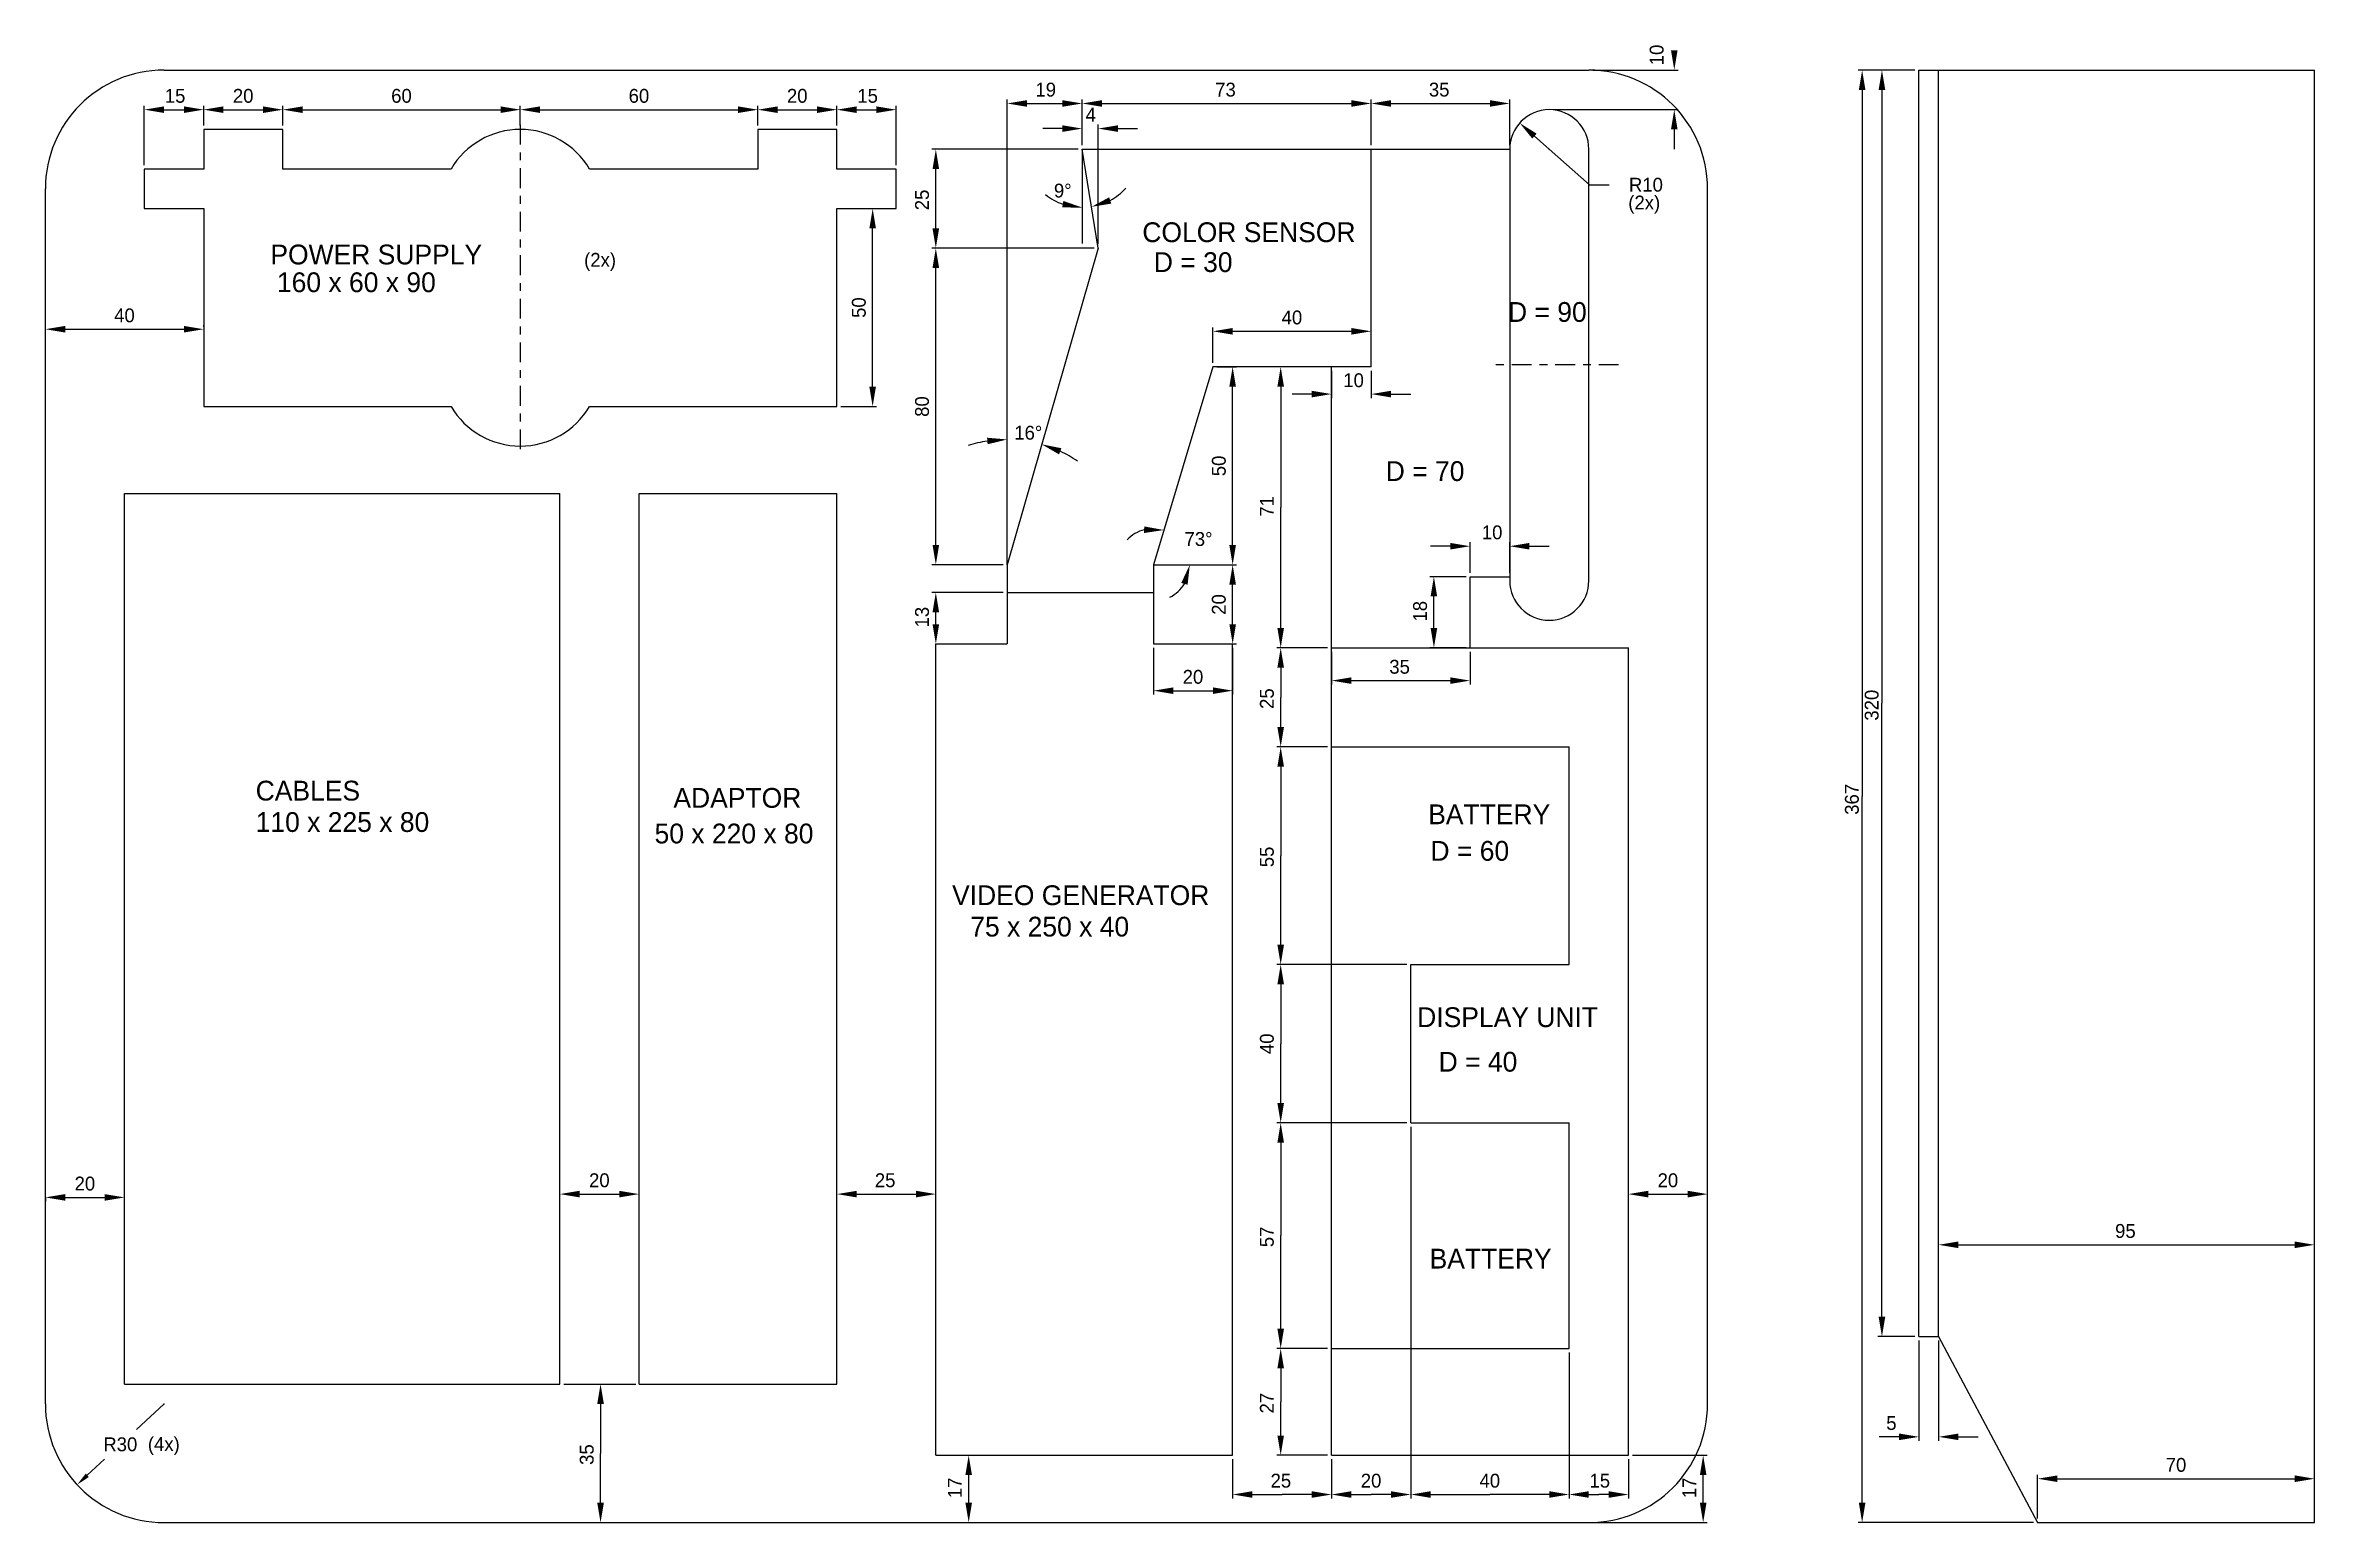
# Model space of a CAD drawing. Extents: x 38 to 611, y 12 to 386.
import ezdxf

# ---------------------------------------------------------------- set-up
doc = ezdxf.new("R2010")
doc.units = 0
doc.linetypes.add('CENT', pattern=[11, 5, -2, 2, -2])
doc.layers.get('0').update_dxf_attribs({"linetype": 'CONTINUOUS'})
for name, color, linetype in [('BUND', 11, 'CONTINUOUS'), ('BUND-MAAL', 9, 'CONTINUOUS'), ('BUND-TEKST', 7, 'CONTINUOUS')]:
    doc.layers.add(name, color=color, linetype=linetype)
doc.styles.add('UV', font='UV')
doc.dimstyles.get("Standard").update_dxf_attribs({"dimtxt": 2.5, "dimasz": 2.5, "dimexe": 1.25, "dimexo": 0.625, "dimtad": 1, "dimcen": 2.5, "dimazin": 3, "dimtfac": 1, "dimtmove": 0, "dimatfit": 3})

# ---------------------------------------------------------------- blocks, each defined once
blk = doc.blocks.new('*D29')
at = {"color": 0, "linetype": 'BYBLOCK'}
for start, end in [(230.940958, 250.470479), (298.619798, 318.149319)]:
    blk.add_arc((299.625516, 359.306183), 14.740271, start, end, dxfattribs=at)
for points in [[(294.83929, 346.235189), (294.556618, 344.592669), (299.625516, 344.565912)], [(306.416723, 347.155531), (306.955348, 345.578299), (301.954339, 344.75104)]]:
    blk.add_solid(points, dxfattribs=at)
blk.add_text('9%%d', height=3.5, dxfattribs=at).set_placement((292.467884, 347.100576))
blk = doc.blocks.new('*D5')
at = {"color": 0, "linetype": 'BYBLOCK'}
for p, q in [((294.625516, 364.521928), (289.625516, 364.521928)), ((299.625516, 360.306183), (299.625516, 365.521928)), ((303.625516, 335.306183), (303.625516, 365.521928)), ((308.625516, 364.521928), (313.625516, 364.521928))]:
    blk.add_line(p, q, dxfattribs=at)
for points in [[(294.625516, 363.688595), (294.625516, 365.355261), (299.625516, 364.521928)], [(308.625516, 363.688595), (308.625516, 365.355261), (303.625516, 364.521928)]]:
    blk.add_solid(points, dxfattribs=at)
blk.add_text('4', height=3.5, dxfattribs=at).set_placement((300.45885, 366.271928))
blk = doc.blocks.new('*D6')
at = {"color": 0, "linetype": 'BYBLOCK'}
for p, q in [((299.625516, 360.306183), (299.625516, 371.867479)), ((304.625516, 370.867479), (367.625516, 370.867479)), ((372.625516, 360.306183), (372.625516, 371.867479))]:
    blk.add_line(p, q, dxfattribs=at)
for points in [[(304.625516, 370.034145), (304.625516, 371.700812), (299.625516, 370.867479)], [(367.625516, 370.034145), (367.625516, 371.700812), (372.625516, 370.867479)]]:
    blk.add_solid(points, dxfattribs=at)
blk.add_text('73', height=3.5, dxfattribs=at).set_placement((333.20885, 372.617479))
blk = doc.blocks.new('*D0')
at = {"color": 0, "linetype": 'BYBLOCK'}
for p, q in [((67.625516, 42.306183), (60.676736, 35.847406)), ((67.535516, 42.306183), (67.715516, 42.306183)), ((67.625516, 42.216183), (67.625516, 42.396183)), ((48.215318, 24.264724), (52.600487, 28.340666))]:
    blk.add_line(p, q, dxfattribs=at)
blk.add_solid([(48.612457, 23.837456), (47.818179, 24.691993), (45.651707, 21.88189)], dxfattribs=at)
blk.add_text('R30', height=3.5, dxfattribs=at).set_placement((52.263612, 30.344036))
blk = doc.blocks.new('*D38')
at = {"color": 0, "linetype": 'BYBLOCK'}
for p, q in [((37.625516, 94.472849), (37.625516, 93.472849)), ((42.625516, 94.472849), (52.625516, 94.472849)), ((57.625516, 93.472849), (57.625516, 93.472849))]:
    blk.add_line(p, q, dxfattribs=at)
for points in [[(42.625516, 93.639516), (42.625516, 95.306183), (37.625516, 94.472849)], [(52.625516, 93.639516), (52.625516, 95.306183), (57.625516, 94.472849)]]:
    blk.add_solid(points, dxfattribs=at)
blk.add_text('20', height=3.5, dxfattribs=at).set_placement((45.000516, 96.222849))
blk = doc.blocks.new('*D39')
at = {"color": 0, "linetype": 'BYBLOCK'}
for p, q in [((167.625516, 94.306183), (167.625516, 94.306183)), ((172.625516, 95.306183), (182.625516, 95.306183)), ((187.625516, 94.306183), (187.625516, 94.306183))]:
    blk.add_line(p, q, dxfattribs=at)
for points in [[(172.625516, 94.472849), (172.625516, 96.139516), (167.625516, 95.306183)], [(182.625516, 94.472849), (182.625516, 96.139516), (187.625516, 95.306183)]]:
    blk.add_solid(points, dxfattribs=at)
blk.add_text('20', height=3.5, dxfattribs=at).set_placement((175.000516, 97.056183))
blk = doc.blocks.new('*D40')
at = {"color": 0, "linetype": 'BYBLOCK'}
for p, q in [((237.625516, 94.306183), (237.625516, 94.306183)), ((242.625516, 95.306183), (257.625516, 95.306183)), ((262.625516, 96.306183), (262.625516, 96.306183))]:
    blk.add_line(p, q, dxfattribs=at)
for points in [[(242.625516, 94.472849), (242.625516, 96.139516), (237.625516, 95.306183)], [(257.625516, 94.472849), (257.625516, 96.139516), (262.625516, 95.306183)]]:
    blk.add_solid(points, dxfattribs=at)
blk.add_text('25', height=3.5, dxfattribs=at).set_placement((247.20885, 97.056183))
blk = doc.blocks.new('*D24')
at = {"color": 0, "linetype": 'BYBLOCK'}
for p, q in [((97.625516, 365.306183), (97.625516, 370.296007)), ((102.625516, 369.296007), (152.625516, 369.296007)), ((157.625516, 365.306183), (157.625516, 370.296007))]:
    blk.add_line(p, q, dxfattribs=at)
for points in [[(102.625516, 368.462674), (102.625516, 370.129341), (97.625516, 369.296007)], [(152.625516, 368.462674), (152.625516, 370.129341), (157.625516, 369.296007)]]:
    blk.add_solid(points, dxfattribs=at)
blk.add_text('60', height=3.5, dxfattribs=at).set_placement((125.000516, 371.046007))
blk = doc.blocks.new('*D33')
at = {"color": 0, "linetype": 'BYBLOCK'}
for p, q in [((37.625516, 314.504309), (37.625516, 314.830025)), ((42.625516, 313.830025), (72.625516, 313.830025)), ((77.625516, 314.504309), (77.625516, 314.830025))]:
    blk.add_line(p, q, dxfattribs=at)
for points in [[(42.625516, 312.996692), (42.625516, 314.663358), (37.625516, 313.830025)], [(72.625516, 312.996692), (72.625516, 314.663358), (77.625516, 313.830025)]]:
    blk.add_solid(points, dxfattribs=at)
blk.add_text('40', height=3.5, dxfattribs=at).set_placement((55.000516, 315.580025))
blk = doc.blocks.new('*D23')
at = {"color": 0, "linetype": 'BYBLOCK'}
for p, q in [((77.625516, 365.306183), (77.625516, 370.296007)), ((82.625516, 369.296007), (92.625516, 369.296007)), ((97.625516, 365.306183), (97.625516, 370.296007))]:
    blk.add_line(p, q, dxfattribs=at)
for points in [[(82.625516, 368.462674), (82.625516, 370.129341), (77.625516, 369.296007)], [(92.625516, 368.462674), (92.625516, 370.129341), (97.625516, 369.296007)]]:
    blk.add_solid(points, dxfattribs=at)
blk.add_text('20', height=3.5, dxfattribs=at).set_placement((85.000516, 371.046007))
blk = doc.blocks.new('*D22')
at = {"color": 0, "linetype": 'BYBLOCK'}
for p, q in [((62.625516, 355.306183), (62.625516, 370.296007)), ((67.625516, 369.296007), (72.625516, 369.296007)), ((77.625516, 365.306183), (77.625516, 370.296007))]:
    blk.add_line(p, q, dxfattribs=at)
for points in [[(67.625516, 368.462674), (67.625516, 370.129341), (62.625516, 369.296007)], [(72.625516, 368.462674), (72.625516, 370.129341), (77.625516, 369.296007)]]:
    blk.add_solid(points, dxfattribs=at)
blk.add_text('15', height=3.5, dxfattribs=at).set_placement((67.792183, 371.046007))
blk = doc.blocks.new('*D28')
at = {"color": 0, "linetype": 'BYBLOCK'}
for p, q in [((238.625516, 344.306183), (247.662096, 344.306183)), ((246.662096, 299.306183), (246.662096, 339.306183)), ((238.625516, 294.306183), (247.662096, 294.306183))]:
    blk.add_line(p, q, dxfattribs=at)
for points in [[(247.49543, 339.306183), (245.828763, 339.306183), (246.662096, 344.306183)], [(247.49543, 299.306183), (245.828763, 299.306183), (246.662096, 294.306183)]]:
    blk.add_solid(points, dxfattribs=at)
blk.add_text('50', height=3.5, rotation=90, dxfattribs=at).set_placement((244.912096, 316.681183))
blk = doc.blocks.new('*D21')
at = {"color": 0, "linetype": 'BYBLOCK'}
for start, end in [(99.055189, 108.110378), (55.849678, 64.904868)]:
    blk.add_arc((280.625516, 254.306183), 31.669936, start, end, dxfattribs=at)
for points in [[(275.706902, 284.75069), (275.575336, 286.412156), (280.625516, 285.976119)], [(293.764689, 282.206414), (294.350208, 283.766846), (289.376155, 284.743186)]]:
    blk.add_solid(points, dxfattribs=at)
blk.add_text('16%%d', height=3.5, dxfattribs=at).set_placement((282.446014, 285.923751))
blk = doc.blocks.new('*D2')
at = {"color": 0, "linetype": 'BYBLOCK'}
for p, q in [((302.625516, 334.306183), (261.625516, 334.306183)), ((262.625516, 259.306183), (262.625516, 329.306183)), ((279.625516, 254.306183), (261.625516, 254.306183))]:
    blk.add_line(p, q, dxfattribs=at)
for points in [[(263.45885, 329.306183), (261.792183, 329.306183), (262.625516, 334.306183)], [(263.45885, 259.306183), (261.792183, 259.306183), (262.625516, 254.306183)]]:
    blk.add_solid(points, dxfattribs=at)
blk.add_text('80', height=3.5, rotation=90, dxfattribs=at).set_placement((260.875516, 291.681183))
blk = doc.blocks.new('*D20')
at = {"color": 0, "linetype": 'BYBLOCK'}
for p, q in [((280.625516, 255.306183), (280.625516, 371.867479)), ((285.625516, 370.867479), (294.625516, 370.867479)), ((299.625516, 360.306183), (299.625516, 371.867479))]:
    blk.add_line(p, q, dxfattribs=at)
for points in [[(285.625516, 370.034145), (285.625516, 371.700812), (280.625516, 370.867479)], [(294.625516, 370.034145), (294.625516, 371.700812), (299.625516, 370.867479)]]:
    blk.add_solid(points, dxfattribs=at)
blk.add_text('19', height=3.5, dxfattribs=at).set_placement((287.792183, 372.617479))
blk = doc.blocks.new('*D16')
at = {"color": 0, "linetype": 'BYBLOCK'}
for p, q in [((279.625516, 247.306183), (261.625516, 247.306183)), ((262.625516, 239.306183), (262.625516, 242.306183)), ((263.625516, 234.306183), (263.625516, 234.306183))]:
    blk.add_line(p, q, dxfattribs=at)
for points in [[(263.45885, 242.306183), (261.792183, 242.306183), (262.625516, 247.306183)], [(263.45885, 239.306183), (261.792183, 239.306183), (262.625516, 234.306183)]]:
    blk.add_solid(points, dxfattribs=at)
blk.add_text('13', height=3.5, rotation=90, dxfattribs=at).set_placement((260.875516, 238.472849))
blk = doc.blocks.new('*D25')
at = {"color": 0, "linetype": 'BYBLOCK'}
for p, q in [((157.625516, 365.306183), (157.625516, 370.296007)), ((162.625516, 369.296007), (212.625516, 369.296007)), ((217.625516, 365.306183), (217.625516, 370.296007))]:
    blk.add_line(p, q, dxfattribs=at)
for points in [[(162.625516, 368.462674), (162.625516, 370.129341), (157.625516, 369.296007)], [(212.625516, 368.462674), (212.625516, 370.129341), (217.625516, 369.296007)]]:
    blk.add_solid(points, dxfattribs=at)
blk.add_text('60', height=3.5, dxfattribs=at).set_placement((185.000516, 371.046007))
blk = doc.blocks.new('*D27')
at = {"color": 0, "linetype": 'BYBLOCK'}
for p, q in [((237.625516, 365.306183), (237.625516, 370.296007)), ((242.625516, 369.296007), (247.625516, 369.296007)), ((252.625516, 355.306183), (252.625516, 370.296007))]:
    blk.add_line(p, q, dxfattribs=at)
for points in [[(242.625516, 368.462674), (242.625516, 370.129341), (237.625516, 369.296007)], [(247.625516, 368.462674), (247.625516, 370.129341), (252.625516, 369.296007)]]:
    blk.add_solid(points, dxfattribs=at)
blk.add_text('15', height=3.5, dxfattribs=at).set_placement((242.792183, 371.046007))
blk = doc.blocks.new('*D26')
at = {"color": 0, "linetype": 'BYBLOCK'}
for p, q in [((217.625516, 365.306183), (217.625516, 370.296007)), ((222.625516, 369.296007), (232.625516, 369.296007)), ((237.625516, 365.306183), (237.625516, 370.296007))]:
    blk.add_line(p, q, dxfattribs=at)
for points in [[(222.625516, 368.462674), (222.625516, 370.129341), (217.625516, 369.296007)], [(232.625516, 368.462674), (232.625516, 370.129341), (237.625516, 369.296007)]]:
    blk.add_solid(points, dxfattribs=at)
blk.add_text('20', height=3.5, dxfattribs=at).set_placement((225.000516, 371.046007))
blk = doc.blocks.new('*D3')
at = {"color": 0, "linetype": 'BYBLOCK'}
for p, q in [((298.625516, 359.306183), (261.625516, 359.306183)), ((262.625516, 339.306183), (262.625516, 354.306183)), ((302.625516, 334.306183), (261.625516, 334.306183))]:
    blk.add_line(p, q, dxfattribs=at)
for points in [[(263.45885, 354.306183), (261.792183, 354.306183), (262.625516, 359.306183)], [(263.45885, 339.306183), (261.792183, 339.306183), (262.625516, 334.306183)]]:
    blk.add_solid(points, dxfattribs=at)
blk.add_text('25', height=3.5, rotation=90, dxfattribs=at).set_placement((260.875516, 343.889516))
blk = doc.blocks.new('*D11')
at = {"color": 0, "linetype": 'BYBLOCK'}
for p, q in [((361.625516, 208.306183), (348.76616, 208.306183)), ((349.76616, 203.306183), (349.76616, 180.806183)), ((349.76616, 158.306183), (349.76616, 180.806183)), ((381.625516, 153.306183), (348.76616, 153.306183))]:
    blk.add_line(p, q, dxfattribs=at)
for points in [[(350.599493, 203.306183), (348.932827, 203.306183), (349.76616, 208.306183)], [(350.599493, 158.306183), (348.932827, 158.306183), (349.76616, 153.306183)]]:
    blk.add_solid(points, dxfattribs=at)
blk.add_text('55', height=3.5, rotation=90, dxfattribs=at).set_placement((348.01616, 177.889516))
blk = doc.blocks.new('*D42')
at = {"color": 0, "linetype": 'BYBLOCK'}
for p, q in [((510.019409, 379.306183), (500.688661, 379.306183)), ((501.688661, 374.306183), (501.688661, 219.306183)), ((501.688661, 64.306183), (501.688661, 219.306183)), ((510.019409, 59.306183), (500.688661, 59.306183))]:
    blk.add_line(p, q, dxfattribs=at)
for points in [[(502.521995, 374.306183), (500.855328, 374.306183), (501.688661, 379.306183)], [(502.521995, 64.306183), (500.855328, 64.306183), (501.688661, 59.306183)]]:
    blk.add_solid(points, dxfattribs=at)
blk.add_text('320', height=3.5, rotation=90, dxfattribs=at).set_placement((500.839384, 214.931183))
blk = doc.blocks.new('*D43')
at = {"color": 0, "linetype": 'BYBLOCK'}
for p, q in [((510.019409, 379.306183), (495.688661, 379.306183)), ((496.688661, 374.306183), (496.688661, 195.806183)), ((496.688661, 17.306183), (496.688661, 195.806183)), ((540.019409, 12.306183), (495.688661, 12.306183))]:
    blk.add_line(p, q, dxfattribs=at)
for points in [[(497.521995, 374.306183), (495.855328, 374.306183), (496.688661, 379.306183)], [(497.521995, 17.306183), (495.855328, 17.306183), (496.688661, 12.306183)]]:
    blk.add_solid(points, dxfattribs=at)
blk.add_text('367', height=3.5, rotation=90, dxfattribs=at).set_placement((495.839384, 191.139516))
blk = doc.blocks.new('*D13')
at = {"color": 0, "linetype": 'BYBLOCK'}
for p, q in [((381.625516, 113.306183), (348.76616, 113.306183)), ((349.76616, 108.306183), (349.76616, 84.806183)), ((349.76616, 61.306183), (349.76616, 84.806183)), ((361.625516, 56.306183), (348.76616, 56.306183))]:
    blk.add_line(p, q, dxfattribs=at)
for points in [[(350.599493, 108.306183), (348.932827, 108.306183), (349.76616, 113.306183)], [(350.599493, 61.306183), (348.932827, 61.306183), (349.76616, 56.306183)]]:
    blk.add_solid(points, dxfattribs=at)
blk.add_text('57', height=3.5, rotation=90, dxfattribs=at).set_placement((348.01616, 81.889516))
blk = doc.blocks.new('*D14')
at = {"color": 0, "linetype": 'BYBLOCK'}
for p, q in [((361.625516, 56.306183), (348.76616, 56.306183)), ((349.76616, 51.306183), (349.76616, 42.806183)), ((349.76616, 34.306183), (349.76616, 42.806183)), ((361.625516, 29.306183), (348.76616, 29.306183))]:
    blk.add_line(p, q, dxfattribs=at)
for points in [[(350.599493, 51.306183), (348.932827, 51.306183), (349.76616, 56.306183)], [(350.599493, 34.306183), (348.932827, 34.306183), (349.76616, 29.306183)]]:
    blk.add_solid(points, dxfattribs=at)
blk.add_text('27', height=3.5, rotation=90, dxfattribs=at).set_placement((348.01616, 39.889516))
blk = doc.blocks.new('*D36')
at = {"color": 0, "linetype": 'BYBLOCK'}
for p, q in [((438.625516, 29.306183), (457.517014, 29.306183)), ((456.517014, 17.306183), (456.517014, 24.306183)), ((428.625515, 12.306183), (457.517014, 12.306183))]:
    blk.add_line(p, q, dxfattribs=at)
for points in [[(457.350347, 24.306183), (455.683681, 24.306183), (456.517014, 29.306183)], [(457.350347, 17.306183), (455.683681, 17.306183), (456.517014, 12.306183)]]:
    blk.add_solid(points, dxfattribs=at)
blk.add_text('17', height=3.5, rotation=90, dxfattribs=at).set_placement((454.767014, 18.472849))
blk = doc.blocks.new('*D12')
at = {"color": 0, "linetype": 'BYBLOCK'}
for p, q in [((381.625516, 153.306183), (348.76616, 153.306183)), ((349.76616, 148.306183), (349.76616, 133.306183)), ((349.76616, 118.306183), (349.76616, 133.306183)), ((381.625516, 113.306183), (348.76616, 113.306183))]:
    blk.add_line(p, q, dxfattribs=at)
for points in [[(350.599493, 148.306183), (348.932827, 148.306183), (349.76616, 153.306183)], [(350.599493, 118.306183), (348.932827, 118.306183), (349.76616, 113.306183)]]:
    blk.add_solid(points, dxfattribs=at)
blk.add_text('40', height=3.5, rotation=90, dxfattribs=at).set_placement((348.01616, 130.681183))
blk = doc.blocks.new('*D37')
at = {"color": 0, "linetype": 'BYBLOCK'}
for p, q in [((437.625516, 94.306183), (437.625516, 94.306183)), ((442.625516, 95.306183), (452.625516, 95.306183)), ((457.625516, 94.306183), (457.625516, 94.306183))]:
    blk.add_line(p, q, dxfattribs=at)
for points in [[(442.625516, 94.472849), (442.625516, 96.139516), (437.625516, 95.306183)], [(452.625516, 94.472849), (452.625516, 96.139516), (457.625516, 95.306183)]]:
    blk.add_solid(points, dxfattribs=at)
blk.add_text('20', height=3.5, dxfattribs=at).set_placement((445.000516, 97.056183))
blk = doc.blocks.new('*D35')
at = {"color": 0, "linetype": 'BYBLOCK'}
for p, q in [((516.019409, 69.199877), (516.019409, 83.496753)), ((521.019409, 82.496753), (606.019409, 82.496753)), ((611.019409, 69.199877), (611.019409, 83.496753))]:
    blk.add_line(p, q, dxfattribs=at)
for points in [[(521.019409, 81.66342), (521.019409, 83.330087), (516.019409, 82.496753)], [(606.019409, 81.66342), (606.019409, 83.330087), (611.019409, 82.496753)]]:
    blk.add_solid(points, dxfattribs=at)
blk.add_text('95', height=3.5, dxfattribs=at).set_placement((560.602743, 84.246753))
blk = doc.blocks.new('*D34')
at = {"color": 0, "linetype": 'BYBLOCK'}
for p, q in [((541.019409, 13.306183), (541.019409, 24.394602)), ((546.019409, 23.394602), (606.019409, 23.394602)), ((611.019409, 13.306183), (611.019409, 24.394602))]:
    blk.add_line(p, q, dxfattribs=at)
for points in [[(546.019409, 22.561268), (546.019409, 24.227935), (541.019409, 23.394602)], [(606.019409, 22.561268), (606.019409, 24.227935), (611.019409, 23.394602)]]:
    blk.add_solid(points, dxfattribs=at)
blk.add_text('70', height=3.5, dxfattribs=at).set_placement((573.394409, 25.144602))
blk = doc.blocks.new('*D41')
at = {"color": 0, "linetype": 'BYBLOCK'}
for p, q in [((511.019409, 58.306183), (511.019409, 32.979622)), ((516.019409, 58.306183), (516.019409, 32.979622)), ((506.019409, 33.979622), (501.019409, 33.979622)), ((521.019409, 33.979622), (526.019409, 33.979622))]:
    blk.add_line(p, q, dxfattribs=at)
for points in [[(506.019409, 33.146289), (506.019409, 34.812956), (511.019409, 33.979622)], [(521.019409, 33.146289), (521.019409, 34.812956), (516.019409, 33.979622)]]:
    blk.add_solid(points, dxfattribs=at)
blk.add_text('5', height=3.5, dxfattribs=at).set_placement((502.782817, 35.729622))
blk = doc.blocks.new('*D31')
at = {"color": 0, "linetype": 'BYBLOCK'}
for p, q in [((332.625516, 305.306183), (332.625516, 314.304271)), ((337.625516, 313.304271), (367.625516, 313.304271)), ((372.625516, 305.306183), (372.625516, 314.304271))]:
    blk.add_line(p, q, dxfattribs=at)
for points in [[(337.625516, 312.470938), (337.625516, 314.137605), (332.625516, 313.304271)], [(367.625516, 312.470938), (367.625516, 314.137605), (372.625516, 313.304271)]]:
    blk.add_solid(points, dxfattribs=at)
blk.add_text('40', height=3.5, dxfattribs=at).set_placement((350.000516, 315.054271))
blk = doc.blocks.new('*D17')
at = {"color": 0, "linetype": 'BYBLOCK'}
for p, q in [((392.625516, 259.001458), (387.625516, 259.001458)), ((397.625516, 252.306183), (397.625516, 260.001458)), ((407.625516, 252.306183), (407.625516, 260.001458)), ((412.625516, 259.001458), (417.625516, 259.001458))]:
    blk.add_line(p, q, dxfattribs=at)
for points in [[(392.625516, 258.168124), (392.625516, 259.834791), (397.625516, 259.001458)], [(412.625516, 258.168124), (412.625516, 259.834791), (407.625516, 259.001458)]]:
    blk.add_solid(points, dxfattribs=at)
blk.add_text('10', height=3.5, dxfattribs=at).set_placement((400.58385, 260.751458))
blk = doc.blocks.new('*D32')
at = {"color": 0, "linetype": 'BYBLOCK'}
for start, end in [(104.921293, 136.541829), (296.758926, 328.379463)]:
    blk.add_arc((317.625516, 254.306183), 9.175905, start, end, dxfattribs=at)
for points in [[(315.249866, 262.339447), (315.275724, 264.005913), (320.262193, 263.095106)], [(324.63735, 249.722381), (326.240965, 249.268293), (326.801421, 254.306183)]]:
    blk.add_solid(points, dxfattribs=at)
blk.add_text('73%%d', height=3.5, dxfattribs=at).set_placement((325.462984, 259.078114))
blk = doc.blocks.new('*D9')
at = {"color": 0, "linetype": 'BYBLOCK'}
for p, q in [((361.625516, 304.306183), (348.76616, 304.306183)), ((349.76616, 299.306183), (349.76616, 268.806183)), ((349.76616, 238.306183), (349.76616, 268.806183)), ((361.625516, 233.306183), (348.76616, 233.306183))]:
    blk.add_line(p, q, dxfattribs=at)
for points in [[(350.599493, 299.306183), (348.932827, 299.306183), (349.76616, 304.306183)], [(350.599493, 238.306183), (348.932827, 238.306183), (349.76616, 233.306183)]]:
    blk.add_solid(points, dxfattribs=at)
blk.add_text('71', height=3.5, rotation=90, dxfattribs=at).set_placement((348.01616, 266.472849))
blk = doc.blocks.new('*D4')
at = {"color": 0, "linetype": 'BYBLOCK'}
for p, q in [((318.625516, 254.306183), (338.625516, 254.306183)), ((337.625516, 239.306183), (337.625516, 249.306183)), ((318.625516, 234.306183), (338.625516, 234.306183))]:
    blk.add_line(p, q, dxfattribs=at)
for points in [[(338.45885, 249.306183), (336.792183, 249.306183), (337.625516, 254.306183)], [(338.45885, 239.306183), (336.792183, 239.306183), (337.625516, 234.306183)]]:
    blk.add_solid(points, dxfattribs=at)
blk.add_text('20', height=3.5, rotation=90, dxfattribs=at).set_placement((335.875516, 241.681183))
blk = doc.blocks.new('*D10')
at = {"color": 0, "linetype": 'BYBLOCK'}
for p, q in [((361.625516, 233.306183), (348.76616, 233.306183)), ((349.76616, 228.306183), (349.76616, 220.806183)), ((349.76616, 213.306183), (349.76616, 220.806183)), ((361.625516, 208.306183), (348.76616, 208.306183))]:
    blk.add_line(p, q, dxfattribs=at)
for points in [[(350.599493, 228.306183), (348.932827, 228.306183), (349.76616, 233.306183)], [(350.599493, 213.306183), (348.932827, 213.306183), (349.76616, 208.306183)]]:
    blk.add_solid(points, dxfattribs=at)
blk.add_text('25', height=3.5, rotation=90, dxfattribs=at).set_placement((348.01616, 217.889516))
blk = doc.blocks.new('*D15')
at = {"color": 0, "linetype": 'BYBLOCK'}
for p, q in [((317.625516, 233.306183), (317.625516, 221.501673)), ((337.625516, 233.306183), (337.625516, 221.501673)), ((322.625516, 222.501673), (332.625516, 222.501673))]:
    blk.add_line(p, q, dxfattribs=at)
for points in [[(322.625516, 221.668339), (322.625516, 223.335006), (317.625516, 222.501673)], [(332.625516, 221.668339), (332.625516, 223.335006), (337.625516, 222.501673)]]:
    blk.add_solid(points, dxfattribs=at)
blk.add_text('20', height=3.5, dxfattribs=at).set_placement((325.000516, 224.251673))
blk = doc.blocks.new('*D18')
at = {"color": 0, "linetype": 'BYBLOCK'}
for p, q in [((362.625516, 232.306183), (362.625516, 224.044268)), ((397.625516, 232.306183), (397.625516, 224.044268)), ((367.625516, 225.044268), (392.625516, 225.044268))]:
    blk.add_line(p, q, dxfattribs=at)
for points in [[(367.625516, 224.210935), (367.625516, 225.877602), (362.625516, 225.044268)], [(392.625516, 224.210935), (392.625516, 225.877602), (397.625516, 225.044268)]]:
    blk.add_solid(points, dxfattribs=at)
blk.add_text('35', height=3.5, dxfattribs=at).set_placement((377.20885, 226.794268))
blk = doc.blocks.new('*D19')
at = {"color": 0, "linetype": 'BYBLOCK'}
for p, q in [((396.625516, 251.306183), (387.47962, 251.306183)), ((388.47962, 238.306183), (388.47962, 246.306183)), ((396.625516, 233.306183), (387.47962, 233.306183))]:
    blk.add_line(p, q, dxfattribs=at)
for points in [[(389.312954, 246.306183), (387.646287, 246.306183), (388.47962, 251.306183)], [(389.312954, 238.306183), (387.646287, 238.306183), (388.47962, 233.306183)]]:
    blk.add_solid(points, dxfattribs=at)
blk.add_text('18', height=3.5, rotation=90, dxfattribs=at).set_placement((386.72962, 239.972849))
blk = doc.blocks.new('*D8')
at = {"color": 0, "linetype": 'BYBLOCK'}
for p, q in [((362.625516, 303.306183), (362.625516, 296.440395)), ((372.625516, 303.306183), (372.625516, 296.440395)), ((357.625516, 297.440395), (352.625516, 297.440395)), ((377.625516, 297.440395), (382.625516, 297.440395))]:
    blk.add_line(p, q, dxfattribs=at)
for points in [[(357.625516, 296.607062), (357.625516, 298.273729), (362.625516, 297.440395)], [(377.625516, 296.607062), (377.625516, 298.273729), (372.625516, 297.440395)]]:
    blk.add_solid(points, dxfattribs=at)
blk.add_text('10', height=3.5, dxfattribs=at).set_placement((365.58385, 299.190395))
blk = doc.blocks.new('*D30')
at = {"color": 0, "linetype": 'BYBLOCK'}
for p, q in [((333.625516, 304.306183), (338.625516, 304.306183)), ((337.625516, 259.306183), (337.625516, 299.306183)), ((318.625516, 254.306183), (338.625516, 254.306183))]:
    blk.add_line(p, q, dxfattribs=at)
for points in [[(338.45885, 299.306183), (336.792183, 299.306183), (337.625516, 304.306183)], [(338.45885, 259.306183), (336.792183, 259.306183), (337.625516, 254.306183)]]:
    blk.add_solid(points, dxfattribs=at)
blk.add_text('50', height=3.5, rotation=90, dxfattribs=at).set_placement((335.875516, 276.681183))
blk = doc.blocks.new('*D7')
at = {"color": 0, "linetype": 'BYBLOCK'}
for p, q in [((372.625516, 360.306183), (372.625516, 371.867479)), ((377.625516, 370.867479), (402.625516, 370.867479)), ((407.625516, 360.306183), (407.625516, 371.867479))]:
    blk.add_line(p, q, dxfattribs=at)
for points in [[(377.625516, 370.034145), (377.625516, 371.700812), (372.625516, 370.867479)], [(402.625516, 370.034145), (402.625516, 371.700812), (407.625516, 370.867479)]]:
    blk.add_solid(points, dxfattribs=at)
blk.add_text('35', height=3.5, dxfattribs=at).set_placement((387.20885, 372.617479))
blk = doc.blocks.new('*D1')
at = {"color": 0, "linetype": 'BYBLOCK'}
for p, q in [((417.625516, 359.306183), (413.881468, 362.620109)), ((417.535516, 359.306183), (417.715516, 359.306183)), ((417.625516, 359.216183), (417.625516, 359.396183)), ((417.625516, 359.306183), (427.763678, 350.332709)), ((427.763678, 350.332709), (432.763678, 350.332709))]:
    blk.add_line(p, q, dxfattribs=at)
blk.add_solid([(413.329147, 361.996101), (414.433789, 363.244117), (410.13742, 365.934034)], dxfattribs=at)
blk.add_text('R10', height=3.5, dxfattribs=at).set_placement((437.763678, 348.582709))

msp = doc.modelspace()

# ---------------------------------------------------------------- linework, layer by layer
at = {"layer": 'BUND'}
for p, q in [((67.625516, 379.306183), (427.625516, 379.306183)), ((511.019409, 59.306183), (511.019409, 379.306183)), ((516.019409, 59.306183), (516.019409, 379.306183)), ((516.019409, 379.306183), (611.019409, 379.306183)), ((611.019409, 12.306183), (611.019409, 379.306183)), ((299.625516, 359.306183), (407.625516, 359.306183)), ((37.625516, 42.306183), (37.625516, 349.306183)), ((457.625516, 42.306183), (457.625516, 349.306183)), ((362.625516, 29.306183), (362.625516, 304.306183)), ((57.625516, 47.306183), (57.625516, 272.306183)), ((57.625516, 272.306183), (167.625516, 272.306183)), ((167.625516, 47.306183), (167.625516, 272.306183)), ((187.625516, 47.306183), (187.625516, 272.306183)), ((187.625516, 272.306183), (237.625516, 272.306183)), ((237.625516, 47.306183), (237.625516, 272.306183)), ((280.625516, 247.306183), (317.625516, 247.306183)), ((397.625516, 251.306183), (407.625516, 251.306183)), ((397.625516, 233.306183), (397.625516, 251.306183)), ((262.625516, 29.306183), (262.625516, 234.306183)), ((262.625516, 234.306183), (280.625516, 234.306183)), ((317.625516, 234.306183), (337.625516, 234.306183)), ((337.625516, 29.306183), (337.625516, 234.306183)), ((362.625516, 233.306183), (437.625516, 233.306183)), ((437.625516, 29.306183), (437.625516, 233.306183)), ((362.625516, 208.306183), (422.625516, 208.306183)), ((422.625516, 153.306183), (422.625516, 208.306183)), ((382.625516, 153.306183), (422.625516, 153.306183)), ((382.625516, 113.306183), (382.625516, 153.306183)), ((382.625516, 113.306183), (422.625516, 113.306183)), ((422.625516, 56.306183), (422.625516, 113.306183)), ((362.625516, 56.306183), (422.625516, 56.306183)), ((57.625516, 47.306183), (167.625516, 47.306183)), ((187.625516, 47.306183), (237.625516, 47.306183)), ((262.625516, 29.306183), (337.625516, 29.306183)), ((362.625516, 29.306183), (437.625516, 29.306183)), ((67.625516, 12.306183), (427.625516, 12.306183)), ((541.019409, 12.306183), (611.019409, 12.306183))]:
    msp.add_line(p, q, dxfattribs=at)
for points in [[(511.019409, 379.306183), (516.019409, 379.306183)], [(511.019409, 379.306183), (511.019409, 379.306183)], [(303.625516, 334.306183), (299.625516, 359.306183)], [(372.625516, 304.306183), (372.625516, 359.306183)], [(407.625516, 359.306183), (407.625516, 251.306183)], [(303.625516, 334.306183), (280.625516, 254.306183), (280.625516, 234.306183)], [(372.625516, 304.306183), (332.625516, 304.306183), (317.625516, 254.306183), (317.625516, 234.306183)], [(511.019409, 59.306183), (516.019409, 59.306183)], [(516.019409, 59.306183), (541.019409, 12.306183)]]:
    msp.add_lwpolyline(points, dxfattribs=at)
for points in [[(407.625516, 251.306183), (407.625516, 250.306186, 1), (427.625516, 250.30618), (427.625516, 359.306188, 1), (407.625516, 359.306182), (407.625516, 359.306185)], [(140.125516, 354.306183), (97.625516, 354.306183), (97.625516, 364.306183), (77.625516, 364.306183), (77.625516, 354.306183), (62.625516, 354.306183), (62.625516, 344.306183), (77.625516, 344.306183), (77.625516, 294.306183), (140.125516, 294.306183, 0.308157)], [(175.125516, 294.306183), (237.625516, 294.306183), (237.625516, 344.306183), (252.625516, 344.306183), (252.625516, 354.306183), (237.625516, 354.306183), (237.625516, 364.306183), (217.625516, 364.306183), (217.625516, 354.306183), (175.125516, 354.306183, 0.308157)]]:
    msp.add_lwpolyline(points, format="xyb", dxfattribs=at)
at = {"layer": 'BUND', "color": 9, "linetype": 'CENT'}
msp.add_lwpolyline([(157.625516, 365.503977), (157.625516, 283.335866)], dxfattribs=at)
at = {"layer": 'BUND'}
for centre, radius, start, end in [((67.625516, 349.306183), 30, 90, 180), ((427.625516, 349.306183), 30, 0, 90), ((157.625516, 343.993683), 20.3125, 30.510237, 149.489763), ((157.625516, 304.618683), 20.3125, 210.510237, 329.489763), ((67.625516, 42.306183), 30, 180, 270), ((427.625516, 42.306183), 30, 270, 0)]:
    msp.add_arc(centre, radius, start, end, dxfattribs=at)
at = {"layer": 'BUND-MAAL', "linetype": 'BYBLOCK'}
for p, q in [((428.625516, 379.306183), (450.218339, 379.306183)), ((418.625516, 369.306183), (450.218339, 369.306183)), ((449.218339, 364.306183), (449.218339, 359.306183)), ((382.625516, 112.306183), (382.625516, 18.404075)), ((382.625516, 112.306183), (382.625516, 18.404075)), ((441.125516, 95.306183), (454.125516, 95.306183)), ((422.625516, 55.306183), (422.625516, 18.404075)), ((422.625516, 55.306183), (422.625516, 18.404075)), ((168.625516, 47.306183), (178.908179, 47.306183)), ((177.908179, 42.306183), (177.908179, 29.806183)), ((177.908179, 17.306183), (177.908179, 29.806183)), ((263.625516, 29.306183), (271.928192, 29.306183)), ((270.928192, 17.306183), (270.928192, 24.306183)), ((337.625516, 28.306183), (337.625516, 18.404075)), ((362.625516, 28.306183), (362.625516, 18.404075)), ((362.625516, 28.306183), (362.625516, 18.404075)), ((437.625516, 28.306183), (437.625516, 18.404075)), ((342.625516, 19.404075), (350.125516, 19.404075)), ((357.625516, 19.404075), (350.125516, 19.404075)), ((367.625516, 19.404075), (372.625516, 19.404075)), ((377.625516, 19.404075), (372.625516, 19.404075)), ((387.625516, 19.404075), (402.625516, 19.404075)), ((417.625516, 19.404075), (402.625516, 19.404075)), ((427.625516, 19.404075), (430.125516, 19.404075)), ((432.625516, 19.404075), (430.125516, 19.404075)), ((168.625516, 12.306183), (178.908179, 12.306183)), ((263.625516, 12.306183), (271.928192, 12.306183))]:
    msp.add_line(p, q, dxfattribs=at)
at = {"layer": 'BUND-MAAL'}
for points in [[(299.625516, 359.306183), (299.625516, 335.510911)], [(280.625516, 254.306183), (280.625516, 310.250028)], [(317.625516, 254.306183), (331.805556, 254.306183)], [(177.908179, 47.306183), (186.812477, 47.306183)]]:
    msp.add_lwpolyline(points, dxfattribs=at)
at = {"layer": 'BUND-MAAL', "linetype": 'CENT'}
msp.add_lwpolyline([(435.15732, 304.806184), (403.555896, 304.806184)], dxfattribs=at)
at = {"layer": 'BUND-MAAL', "linetype": 'BYBLOCK'}
for points in [[(450.051673, 384.306183), (448.385006, 384.306183), (449.218339, 379.306183)], [(450.051673, 364.306183), (448.385006, 364.306183), (449.218339, 369.306183)], [(178.741513, 42.306183), (177.074846, 42.306183), (177.908179, 47.306183)], [(271.761525, 24.306183), (270.094859, 24.306183), (270.928192, 29.306183)], [(178.741513, 17.306183), (177.074846, 17.306183), (177.908179, 12.306183)], [(271.761525, 17.306183), (270.094859, 17.306183), (270.928192, 12.306183)], [(342.625516, 18.570742), (342.625516, 20.237408), (337.625516, 19.404075)], [(357.625516, 18.570742), (357.625516, 20.237408), (362.625516, 19.404075)], [(367.625516, 18.570742), (367.625516, 20.237408), (362.625516, 19.404075)], [(377.625516, 18.570742), (377.625516, 20.237408), (382.625516, 19.404075)], [(387.625516, 18.570742), (387.625516, 20.237408), (382.625516, 19.404075)], [(417.625516, 18.570742), (417.625516, 20.237408), (422.625516, 19.404075)], [(427.625516, 18.570742), (427.625516, 20.237408), (422.625516, 19.404075)], [(432.625516, 18.570742), (432.625516, 20.237408), (437.625516, 19.404075)]]:
    msp.add_solid(points, dxfattribs=at)

# ---------------------------------------------------------------- texts
for s, p in [('10', (446.5066, 380.517277)), ('35', (176.158179, 26.889516)), ('17', (269.178192, 18.472849))]:
    msp.add_text(s, height=3.5, rotation=90, dxfattribs=at).set_placement(p)
at = {"layer": 'BUND-MAAL', "style": 'UV'}
for s, height, p in [('(2x)', 3.5, (437.592175, 344.078069)), ('(2x)', 3.5, (173.752264, 329.599232)), ('D = 30', 5, (317.712588, 328.273921)), ('160 x 60 x 90', 5, (96.133374, 323.19191)), ('D = 90', 5, (407.206191, 315.683465)), ('D = 70', 5, (376.313054, 275.477098)), ('110 x 225 x 80', 5, (90.760805, 186.811594)), ('50 x 220 x 80', 5, (191.553713, 183.913043)), ('D = 60', 5, (387.609168, 179.536144)), ('75 x 250 x 40', 5, (271.326739, 160.386473)), ('D = 40', 5, (389.673296, 126.246444)), ('(4x)', 3.5, (63.517812, 30.409795))]:
    msp.add_text(s, height=height, dxfattribs=at).set_placement(p)
at = {"layer": 'BUND-MAAL', "linetype": 'BYBLOCK'}
for s, p in [('25', (347.20885, 21.154075)), ('20', (370.000516, 21.154075)), ('40', (400.000516, 21.154075)), ('15', (427.792183, 21.154075))]:
    msp.add_text(s, height=3.5, dxfattribs=at).set_placement(p)
at = {"layer": 'BUND-TEKST', "style": 'UV'}
for s, p in [('COLOR SENSOR', (314.802199, 335.835471)), ('POWER SUPPLY', (94.475752, 330.20247)), ('CABLES', (90.760805, 194.74655)), ('ADAPTOR', (196.314315, 192.916927)), ('BATTERY', (387.044434, 188.760758)), ('VIDEO GENERATOR', (266.72929, 168.321429)), ('DISPLAY UNIT', (384.255095, 137.50617)), ('BATTERY', (387.39793, 76.509165))]:
    msp.add_text(s, height=5, dxfattribs=at).set_placement(p)

# ---------------------------------------------------------------- dimensions: what is measured, and where the dimension line sits
at = {"layer": 'BUND-MAAL'}
for base, p1, p2, picture, middle in [((496.688661, 12.306183), (511.019409, 379.306183), (541.019409, 12.306183), '*D43', (494.089384, 195.806183)), ((501.688661, 59.306183), (511.019409, 379.306183), (511.019409, 59.306183), '*D42', (499.089384, 219.306183)), ((349.76616, 304.306183), (362.625516, 233.306183), (362.625516, 304.306183), '*D9', (346.26616, 268.806183)), ((349.76616, 233.306183), (362.625516, 208.306183), (362.625516, 233.306183), '*D10', (346.26616, 220.806183)), ((349.76616, 208.306183), (382.625516, 153.306183), (362.625516, 208.306183), '*D11', (346.26616, 180.806183)), ((349.76616, 153.306183), (382.625516, 113.306183), (382.625516, 153.306183), '*D12', (346.26616, 133.306183)), ((349.76616, 113.306183), (362.625516, 56.306183), (382.625516, 113.306183), '*D13', (346.26616, 84.806183)), ((349.76616, 56.306183), (362.625516, 29.306183), (362.625516, 56.306183), '*D14', (346.26616, 42.806183))]:
    dim = msp.add_linear_dim(base=base, p1=p1, p2=p2, angle=90, dimstyle='Standard', dxfattribs=at)
    dim.commit()
    dim.dimension.update_dxf_attribs({"geometry": picture, "text_midpoint": middle, "dimtype": 128})
for base, p1, p2, picture, middle in [((77.625516, 369.296007), (62.625516, 354.306183), (77.625516, 364.306183), '*D22', (70.125516, 372.796007)), ((97.625516, 369.296007), (77.625516, 364.306183), (97.625516, 364.306183), '*D23', (87.625516, 372.796007)), ((157.625516, 369.296007), (97.625516, 364.306183), (157.625516, 364.306183), '*D24', (127.625516, 372.796007)), ((217.625516, 369.296007), (157.625516, 364.306183), (217.625516, 364.306183), '*D25', (187.625516, 372.796007)), ((237.625516, 369.296007), (217.625516, 364.306183), (237.625516, 364.306183), '*D26', (227.625516, 372.796007)), ((252.625516, 369.296007), (237.625516, 364.306183), (252.625516, 354.306183), '*D27', (245.125516, 372.796007)), ((299.625516, 370.867479), (280.625516, 254.306183), (299.625516, 359.306183), '*D20', (290.125516, 374.367479)), ((372.625516, 370.867479), (299.625516, 359.306183), (372.625516, 359.306183), '*D6', (336.125516, 374.367479)), ((407.625516, 370.867479), (372.625516, 359.306183), (407.625516, 359.306183), '*D7', (390.125516, 374.367479)), ((299.625516, 364.521928), (303.625516, 334.306183), (299.625516, 359.306183), '*D5', (301.625516, 368.021928)), ((77.625516, 313.830025), (37.625516, 313.504309), (77.625516, 313.504309), '*D33', (57.625516, 317.330025)), ((372.625516, 313.304271), (332.625516, 304.306183), (372.625516, 304.306183), '*D31', (352.625516, 316.804271)), ((372.625516, 297.440395), (362.625516, 304.306183), (372.625516, 304.306183), '*D8', (367.625516, 300.940395)), ((407.625516, 259.001458), (397.625516, 251.306183), (407.625516, 251.306183), '*D17', (402.625516, 262.501458)), ((337.625516, 222.501673), (317.625516, 234.306183), (337.625516, 234.306183), '*D15', (327.625516, 226.001673)), ((397.625516, 225.044268), (362.625516, 233.306183), (397.625516, 233.306183), '*D18', (380.125516, 228.544268)), ((57.625516, 94.472849), (37.625516, 95.472849), (57.625516, 94.472849), '*D38', (47.625516, 97.972849)), ((187.625516, 95.306183), (167.625516, 95.306183), (187.625516, 95.306183), '*D39', (177.625516, 98.806183)), ((262.625516, 95.306183), (237.625516, 95.306183), (262.625516, 95.306183), '*D40', (250.125516, 98.806183)), ((457.625516, 95.306183), (437.625516, 95.306183), (457.625516, 95.306183), '*D37', (447.625516, 98.806183)), ((611.019409, 82.496753), (516.019409, 68.199877), (611.019409, 68.199877), '*D35', (563.519409, 85.996753)), ((611.019409, 23.394602), (541.019409, 12.306183), (611.019409, 12.306183), '*D34', (576.019409, 26.894602))]:
    dim = msp.add_linear_dim(base=base, p1=p1, p2=p2, dimstyle='Standard', dxfattribs=at)
    dim.commit()
    dim.dimension.update_dxf_attribs({"geometry": picture, "text_midpoint": middle})
for center, mpoint, picture, middle in [((417.625516, 359.306183), (410.13742, 365.934034), '*D1', (441.555345, 350.332709)), ((67.625516, 42.306183), (45.651707, 21.88189), '*D0', (56.638612, 32.094036))]:
    dim = msp.add_radius_dim(center=center, mpoint=mpoint, dimstyle='Standard', dxfattribs=at)
    dim.commit()
    dim.dimension.update_dxf_attribs({"geometry": picture, "text_midpoint": middle})
for base, p1, p2, picture, middle in [((262.625516, 359.306183), (303.625516, 334.306183), (299.625516, 359.306183), '*D3', (259.125516, 346.806183)), ((246.662096, 344.306183), (237.625516, 294.306183), (237.625516, 344.306183), '*D28', (243.162096, 319.306183)), ((262.625516, 334.306183), (280.625516, 254.306183), (303.625516, 334.306183), '*D2', (259.125516, 294.306183)), ((337.625516, 304.306183), (317.625516, 254.306183), (332.625516, 304.306183), '*D30', (334.125516, 279.306183)), ((337.625516, 254.306183), (317.625516, 234.306183), (317.625516, 254.306183), '*D4', (334.125516, 244.306183)), ((262.625516, 247.306183), (262.625516, 234.306183), (280.625516, 247.306183), '*D16', (259.125516, 240.806183)), ((388.47962, 251.306183), (397.625516, 233.306183), (397.625516, 251.306183), '*D19', (384.97962, 242.306183)), ((456.517014, 29.306183), (427.625515, 12.306183), (437.625516, 29.306183), '*D36', (453.017014, 20.806183))]:
    dim = msp.add_linear_dim(base=base, p1=p1, p2=p2, angle=90, dimstyle='Standard', dxfattribs=at)
    dim.commit()
    dim.dimension.update_dxf_attribs({"geometry": picture, "text_midpoint": middle})
for base, line1, line2, picture, middle in [((300.94589, 344.625168), ((299.625516, 359.306183), (299.625516, 335.510911)), ((303.625516, 334.306183), (299.625516, 359.306183)), '*D29', (294.801217, 348.850576)), ((282.446014, 285.923751), ((303.625516, 334.306183), (280.625516, 254.306183)), ((280.625516, 254.306183), (280.625516, 310.250028)), '*D21', (285.946014, 287.673751)), ((325.462984, 259.078114), ((317.625516, 254.306183), (331.805556, 254.306183)), ((332.625516, 304.306183), (317.625516, 254.306183)), '*D32', (329.546318, 260.828114))]:
    dim = msp.add_angular_dim_2l(base=base, line1=line1, line2=line2, dimstyle='Standard', dxfattribs=at)
    dim.commit()
    dim.dimension.update_dxf_attribs({"geometry": picture, "text_midpoint": middle, "dimtype": 130})
dim = msp.add_linear_dim(base=(511.019409, 33.979622), p1=(516.019409, 59.306183), p2=(511.019409, 59.306183), dimstyle='Standard', dxfattribs=at)
dim.commit()
dim.dimension.update_dxf_attribs({"geometry": '*D41', "text_midpoint": (503.949484, 37.479622), "dimtype": 128})

doc.saveas('drawing.dxf')
